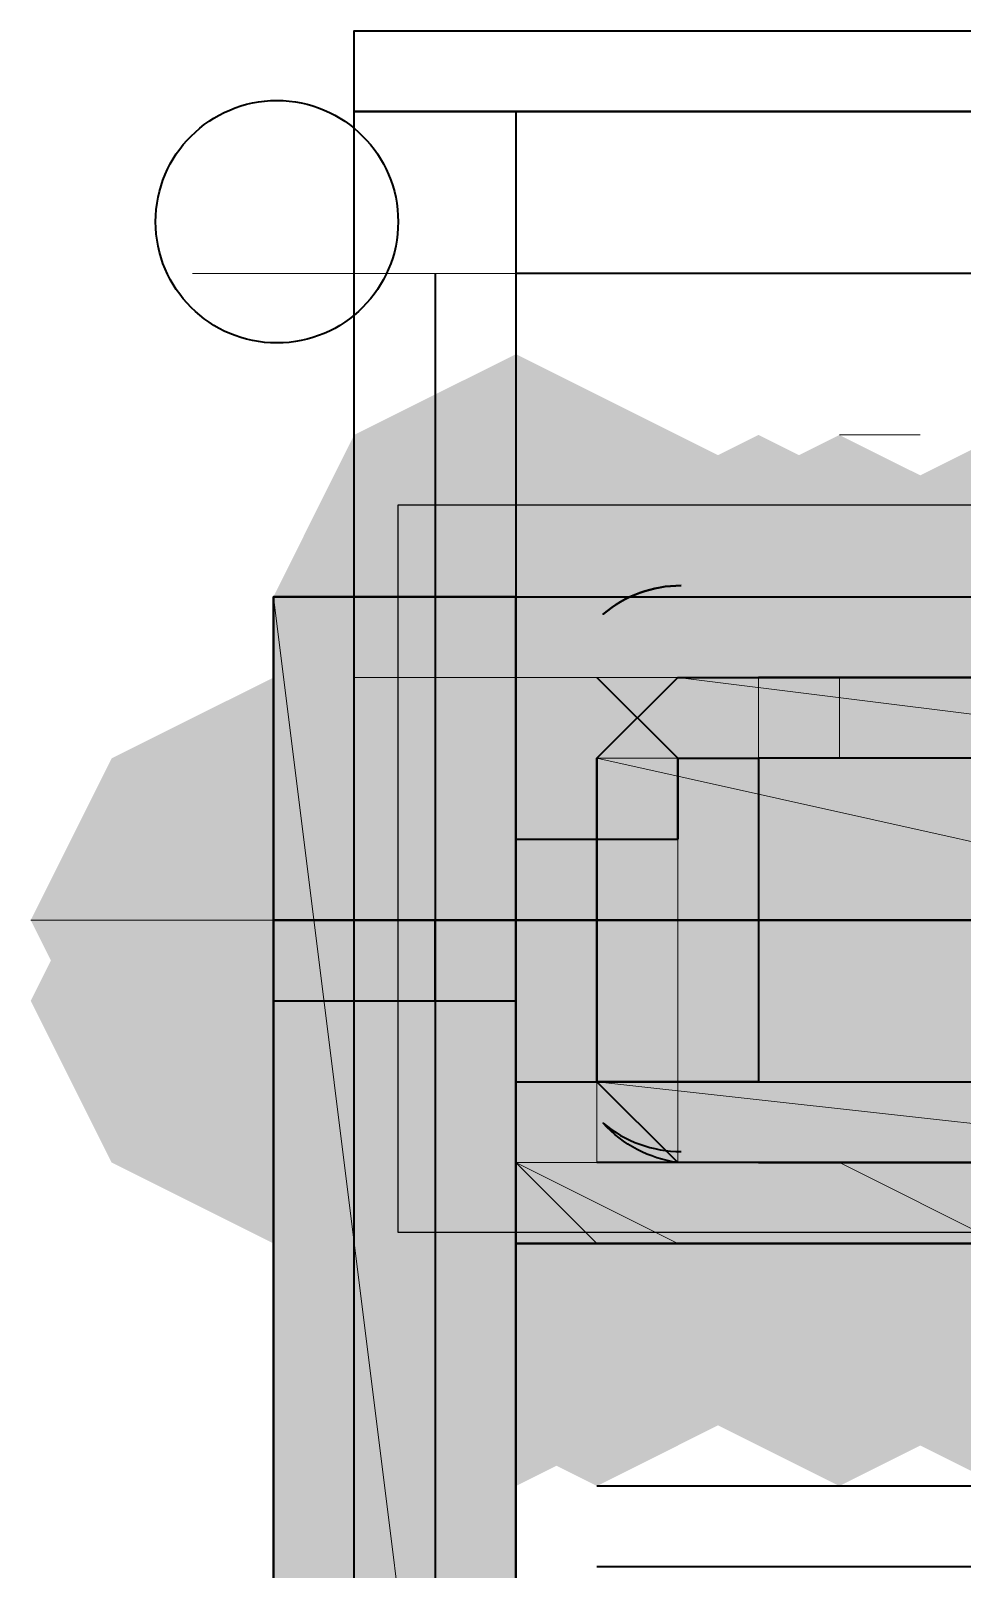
# Model space of a CAD drawing. Header units: millimetres. Extents: x 2315 to 4619, y 1334 to 1897.
# Drawn here: x 3938.337 to 3939.041, y 1516.896 to 1518.058 of the extents above; entities that cross this region are included whole.
import ezdxf

# ---------------------------------------------------------------- set-up
doc = ezdxf.new("R2010")
doc.units = ezdxf.units.MM
for name, color, linetype in [('PDF_3中心线层', 1, 'Continuous'), ('PDF_中心线层', 1, 'Continuous'), ('PDF_剖面线层', 4, 'Continuous'), ('PDF_粗实线层', 7, 'Continuous'), ('PDF_细实线层', 7, 'Continuous'), ('PDF_虚线层', 6, 'Continuous')]:
    doc.layers.add(name, color=color, linetype=linetype)
picture_1 = doc.add_image_def('image22.png', size_in_pixel=(6, 9))
picture_2 = doc.add_image_def('image23.png', size_in_pixel=(6, 7))

msp = doc.modelspace()

# ---------------------------------------------------------------- hatches: boundary and pattern name
at = {"layer": 'PDF_中心线层', "transparency": 33554559}
for points in [[(3938.8868, 1517.6303), (3938.8258, 1517.6303), (3938.8258, 1517.5692), (3938.8868, 1517.5082), (3938.9479, 1517.5692), (3938.9479, 1517.6303)], [(3938.8868, 1517.6303), (3938.8258, 1517.6303), (3938.8258, 1517.5692), (3938.8868, 1517.5082), (3938.9479, 1517.5692), (3938.9479, 1517.6303)], [(3938.7647, 1517.5692), (3938.7036, 1517.5692), (3938.7036, 1517.5082), (3938.7647, 1517.4471), (3938.8258, 1517.5082), (3938.8258, 1517.5692)], [(3938.8258, 1517.4471), (3938.7647, 1517.4471), (3938.7647, 1517.386), (3938.8258, 1517.3249), (3938.8868, 1517.386), (3938.8868, 1517.4471)], [(3939.0701, 1517.4471), (3939.009, 1517.4471), (3939.009, 1517.386), (3939.0701, 1517.3249), (3939.1312, 1517.386), (3939.1312, 1517.4471)], [(3938.7647, 1517.3249), (3938.7036, 1517.3249), (3938.7036, 1517.2638), (3938.7647, 1517.2028), (3938.8258, 1517.2638), (3938.8258, 1517.3249)], [(3938.8258, 1517.3249), (3938.7647, 1517.3249), (3938.7647, 1517.2638), (3938.8258, 1517.2028), (3938.8868, 1517.2638), (3938.8868, 1517.3249)], [(3938.8258, 1517.3249), (3938.7647, 1517.3249), (3938.7647, 1517.2638), (3938.8258, 1517.2028), (3938.8868, 1517.2638), (3938.8868, 1517.3249)], [(3938.9479, 1517.2638), (3938.8868, 1517.2638), (3938.8868, 1517.2028), (3938.9479, 1517.1417), (3939.009, 1517.2028), (3939.009, 1517.2638)], [(3938.9479, 1517.2638), (3938.8868, 1517.2638), (3938.8868, 1517.2028), (3938.9479, 1517.1417), (3939.009, 1517.2028), (3939.009, 1517.2638)], [(3939.0701, 1517.2638), (3939.009, 1517.2638), (3939.009, 1517.2028), (3939.0701, 1517.1417), (3939.1312, 1517.2028), (3939.1312, 1517.2638)], [(3939.0701, 1517.2638), (3939.009, 1517.2638), (3939.009, 1517.2028), (3939.0701, 1517.1417), (3939.1312, 1517.2028), (3939.1312, 1517.2638)], [(3938.9479, 1517.2028), (3938.8868, 1517.2028), (3938.8868, 1517.1417), (3938.9479, 1517.0806), (3939.009, 1517.1417), (3939.009, 1517.2028)], [(3939.0701, 1517.2028), (3939.009, 1517.2028), (3939.009, 1517.1417), (3939.0701, 1517.0806), (3939.1312, 1517.1417), (3939.1312, 1517.2028)]]:
    msp.add_hatch(color=256, dxfattribs=at).paths.add_polyline_path(points)
at = {"layer": 'PDF_剖面线层', "transparency": 33554559}
for points in [[(3938.7036, 1517.2638), (3938.6425, 1517.2638), (3938.6425, 1517.2028), (3938.7036, 1517.1417), (3938.7647, 1517.2028), (3938.7647, 1517.2638)], [(3938.7647, 1517.2638), (3938.7036, 1517.2638), (3938.7036, 1517.2028), (3938.7647, 1517.1417), (3938.8258, 1517.2028), (3938.8258, 1517.2638)], [(3938.7036, 1517.2028), (3938.6425, 1517.2028), (3938.6425, 1517.1417), (3938.7036, 1517.0806), (3938.7647, 1517.1417), (3938.7647, 1517.2028)], [(3938.7036, 1517.2028), (3938.6425, 1517.2028), (3938.6425, 1517.1417), (3938.7036, 1517.0806), (3938.7647, 1517.1417), (3938.7647, 1517.2028)], [(3938.7036, 1517.2028), (3938.6425, 1517.2028), (3938.6425, 1517.1417), (3938.7036, 1517.0806), (3938.7647, 1517.1417), (3938.7647, 1517.2028)], [(3938.7036, 1517.2028), (3938.6425, 1517.2028), (3938.6425, 1517.1417), (3938.7036, 1517.0806), (3938.7647, 1517.1417), (3938.7647, 1517.2028)], [(3938.7036, 1517.2028), (3938.6425, 1517.2028), (3938.6425, 1517.1417), (3938.7036, 1517.0806), (3938.7647, 1517.1417), (3938.7647, 1517.2028)], [(3938.7036, 1517.2028), (3938.6425, 1517.2028), (3938.6425, 1517.1417), (3938.7036, 1517.0806), (3938.7647, 1517.1417), (3938.7647, 1517.2028)], [(3938.7036, 1517.2028), (3938.6425, 1517.2028), (3938.6425, 1517.1417), (3938.7036, 1517.0806), (3938.7647, 1517.1417), (3938.7647, 1517.2028)], [(3938.7647, 1517.2028), (3938.7036, 1517.2028), (3938.7036, 1517.1417), (3938.7647, 1517.0806), (3938.8258, 1517.1417), (3938.8258, 1517.2028)], [(3938.7647, 1517.2028), (3938.7036, 1517.2028), (3938.7036, 1517.1417), (3938.7647, 1517.0806), (3938.8258, 1517.1417), (3938.8258, 1517.2028)], [(3938.8258, 1517.2028), (3938.7647, 1517.2028), (3938.7647, 1517.1417), (3938.8258, 1517.0806), (3938.8868, 1517.1417), (3938.8868, 1517.2028)], [(3938.8258, 1517.2028), (3938.7647, 1517.2028), (3938.7647, 1517.1417), (3938.8258, 1517.0806), (3938.8868, 1517.1417), (3938.8868, 1517.2028)], [(3938.8868, 1517.2028), (3938.8258, 1517.2028), (3938.8258, 1517.1417), (3938.8868, 1517.0806), (3938.9479, 1517.1417), (3938.9479, 1517.2028)], [(3938.8868, 1517.2028), (3938.8258, 1517.2028), (3938.8258, 1517.1417), (3938.8868, 1517.0806), (3938.9479, 1517.1417), (3938.9479, 1517.2028)], [(3938.8868, 1517.2028), (3938.8258, 1517.2028), (3938.8258, 1517.1417), (3938.8868, 1517.0806), (3938.9479, 1517.1417), (3938.9479, 1517.2028)], [(3938.9479, 1517.2028), (3938.8868, 1517.2028), (3938.8868, 1517.1417), (3938.9479, 1517.0806), (3939.009, 1517.1417), (3939.009, 1517.2028)], [(3938.9479, 1517.2028), (3938.8868, 1517.2028), (3938.8868, 1517.1417), (3938.9479, 1517.0806), (3939.009, 1517.1417), (3939.009, 1517.2028)], [(3938.9479, 1517.2028), (3938.8868, 1517.2028), (3938.8868, 1517.1417), (3938.9479, 1517.0806), (3939.009, 1517.1417), (3939.009, 1517.2028)], [(3938.9479, 1517.2028), (3938.8868, 1517.2028), (3938.8868, 1517.1417), (3938.9479, 1517.0806), (3939.009, 1517.1417), (3939.009, 1517.2028)], [(3939.009, 1517.2028), (3938.9479, 1517.2028), (3938.9479, 1517.1417), (3939.009, 1517.0806), (3939.0701, 1517.1417), (3939.0701, 1517.2028)], [(3939.009, 1517.2028), (3938.9479, 1517.2028), (3938.9479, 1517.1417), (3939.009, 1517.0806), (3939.0701, 1517.1417), (3939.0701, 1517.2028)], [(3939.0701, 1517.2028), (3939.009, 1517.2028), (3939.009, 1517.1417), (3939.0701, 1517.0806), (3939.1312, 1517.1417), (3939.1312, 1517.2028)], [(3939.0701, 1517.2028), (3939.009, 1517.2028), (3939.009, 1517.1417), (3939.0701, 1517.0806), (3939.1312, 1517.1417), (3939.1312, 1517.2028)], [(3939.0701, 1517.2028), (3939.009, 1517.2028), (3939.009, 1517.1417), (3939.0701, 1517.0806), (3939.1312, 1517.1417), (3939.1312, 1517.2028)]]:
    msp.add_hatch(color=256, dxfattribs=at).paths.add_polyline_path(points)
at = {"layer": 'PDF_粗实线层', "transparency": 33554559}
for points in [[(3938.7036, 1517.8136), (3938.5814, 1517.7525), (3938.5204, 1517.6303), (3938.5814, 1517.5082), (3938.7036, 1517.4471), (3938.8258, 1517.5082), (3938.8868, 1517.6303), (3938.8258, 1517.7525)], [(3938.7036, 1517.7525), (3938.5814, 1517.6914), (3938.5204, 1517.5692), (3938.5814, 1517.4471), (3938.7036, 1517.386), (3938.8258, 1517.4471), (3938.8868, 1517.5692), (3938.8258, 1517.6914)], [(3938.7036, 1517.7525), (3938.5814, 1517.6914), (3938.5204, 1517.5692), (3938.5814, 1517.4471), (3938.7036, 1517.386), (3938.8258, 1517.4471), (3938.8868, 1517.5692), (3938.8258, 1517.6914)], [(3938.7036, 1517.7525), (3938.5814, 1517.6914), (3938.5204, 1517.5692), (3938.5814, 1517.4471), (3938.7036, 1517.386), (3938.8258, 1517.4471), (3938.8868, 1517.5692), (3938.8258, 1517.6914)], [(3938.7036, 1517.7525), (3938.5814, 1517.6914), (3938.5204, 1517.5692), (3938.5814, 1517.4471), (3938.7036, 1517.386), (3938.8258, 1517.4471), (3938.8868, 1517.5692), (3938.8258, 1517.6914)], [(3938.8258, 1517.7525), (3938.7036, 1517.6914), (3938.6425, 1517.5692), (3938.7036, 1517.4471), (3938.8258, 1517.386), (3938.9479, 1517.4471), (3939.009, 1517.5692), (3938.9479, 1517.6914)], [(3938.8258, 1517.7525), (3938.7036, 1517.6914), (3938.6425, 1517.5692), (3938.7036, 1517.4471), (3938.8258, 1517.386), (3938.9479, 1517.4471), (3939.009, 1517.5692), (3938.9479, 1517.6914)], [(3938.8868, 1517.7525), (3938.7647, 1517.6914), (3938.7036, 1517.5692), (3938.7647, 1517.4471), (3938.8868, 1517.386), (3939.009, 1517.4471), (3939.0701, 1517.5692), (3939.009, 1517.6914)], [(3938.8868, 1517.7525), (3938.7647, 1517.6914), (3938.7036, 1517.5692), (3938.7647, 1517.4471), (3938.8868, 1517.386), (3939.009, 1517.4471), (3939.0701, 1517.5692), (3939.009, 1517.6914)], [(3938.8868, 1517.7525), (3938.7647, 1517.6914), (3938.7036, 1517.5692), (3938.7647, 1517.4471), (3938.8868, 1517.386), (3939.009, 1517.4471), (3939.0701, 1517.5692), (3939.009, 1517.6914)], [(3938.8868, 1517.7525), (3938.7647, 1517.6914), (3938.7036, 1517.5692), (3938.7647, 1517.4471), (3938.8868, 1517.386), (3939.009, 1517.4471), (3939.0701, 1517.5692), (3939.009, 1517.6914)], [(3938.9479, 1517.7525), (3938.8258, 1517.6914), (3938.7647, 1517.5692), (3938.8258, 1517.4471), (3938.9479, 1517.386), (3939.0701, 1517.4471), (3939.1312, 1517.5692), (3939.0701, 1517.6914)], [(3938.9479, 1517.7525), (3938.8258, 1517.6914), (3938.7647, 1517.5692), (3938.8258, 1517.4471), (3938.9479, 1517.386), (3939.0701, 1517.4471), (3939.1312, 1517.5692), (3939.0701, 1517.6914)], [(3939.0701, 1517.7525), (3938.9479, 1517.6914), (3938.8868, 1517.5692), (3938.9479, 1517.4471), (3939.0701, 1517.386), (3939.1922, 1517.4471), (3939.2533, 1517.5692), (3939.1922, 1517.6914)], [(3939.0701, 1517.7525), (3938.9479, 1517.6914), (3938.8868, 1517.5692), (3938.9479, 1517.4471), (3939.0701, 1517.386), (3939.1922, 1517.4471), (3939.2533, 1517.5692), (3939.1922, 1517.6914)], [(3939.0701, 1517.7525), (3938.9479, 1517.6914), (3938.8868, 1517.5692), (3938.9479, 1517.4471), (3939.0701, 1517.386), (3939.1922, 1517.4471), (3939.2533, 1517.5692), (3939.1922, 1517.6914)], [(3939.1312, 1517.7525), (3939.009, 1517.6914), (3938.9479, 1517.5692), (3939.009, 1517.4471), (3939.1312, 1517.386), (3939.2533, 1517.4471), (3939.3144, 1517.5692), (3939.2533, 1517.6914)], [(3939.1922, 1517.7525), (3939.0701, 1517.6914), (3939.009, 1517.5692), (3939.0701, 1517.4471), (3939.1922, 1517.386), (3939.3144, 1517.4471), (3939.3755, 1517.5692), (3939.3144, 1517.6914)], [(3939.1922, 1517.7525), (3939.0701, 1517.6914), (3939.009, 1517.5692), (3939.0701, 1517.4471), (3939.1922, 1517.386), (3939.3144, 1517.4471), (3939.3755, 1517.5692), (3939.3144, 1517.6914)], [(3939.1922, 1517.7525), (3939.0701, 1517.6914), (3939.009, 1517.5692), (3939.0701, 1517.4471), (3939.1922, 1517.386), (3939.3144, 1517.4471), (3939.3755, 1517.5692), (3939.3144, 1517.6914)], [(3938.7647, 1517.6914), (3938.6425, 1517.6303), (3938.5814, 1517.5082), (3938.6425, 1517.386), (3938.7647, 1517.3249), (3938.8868, 1517.386), (3938.9479, 1517.5082), (3938.8868, 1517.6303)], [(3938.7647, 1517.6914), (3938.6425, 1517.6303), (3938.5814, 1517.5082), (3938.6425, 1517.386), (3938.7647, 1517.3249), (3938.8868, 1517.386), (3938.9479, 1517.5082), (3938.8868, 1517.6303)], [(3938.7647, 1517.6914), (3938.6425, 1517.6303), (3938.5814, 1517.5082), (3938.6425, 1517.386), (3938.7647, 1517.3249), (3938.8868, 1517.386), (3938.9479, 1517.5082), (3938.8868, 1517.6303)], [(3938.7647, 1517.6914), (3938.6425, 1517.6303), (3938.5814, 1517.5082), (3938.6425, 1517.386), (3938.7647, 1517.3249), (3938.8868, 1517.386), (3938.9479, 1517.5082), (3938.8868, 1517.6303)], [(3938.7647, 1517.6914), (3938.6425, 1517.6303), (3938.5814, 1517.5082), (3938.6425, 1517.386), (3938.7647, 1517.3249), (3938.8868, 1517.386), (3938.9479, 1517.5082), (3938.8868, 1517.6303)], [(3938.7647, 1517.6914), (3938.6425, 1517.6303), (3938.5814, 1517.5082), (3938.6425, 1517.386), (3938.7647, 1517.3249), (3938.8868, 1517.386), (3938.9479, 1517.5082), (3938.8868, 1517.6303)], [(3938.7647, 1517.6914), (3938.6425, 1517.6303), (3938.5814, 1517.5082), (3938.6425, 1517.386), (3938.7647, 1517.3249), (3938.8868, 1517.386), (3938.9479, 1517.5082), (3938.8868, 1517.6303)], [(3938.7647, 1517.6914), (3938.6425, 1517.6303), (3938.5814, 1517.5082), (3938.6425, 1517.386), (3938.7647, 1517.3249), (3938.8868, 1517.386), (3938.9479, 1517.5082), (3938.8868, 1517.6303)], [(3938.7647, 1517.6914), (3938.6425, 1517.6303), (3938.5814, 1517.5082), (3938.6425, 1517.386), (3938.7647, 1517.3249), (3938.8868, 1517.386), (3938.9479, 1517.5082), (3938.8868, 1517.6303)], [(3938.8258, 1517.6914), (3938.7036, 1517.6303), (3938.6425, 1517.5082), (3938.7036, 1517.386), (3938.8258, 1517.3249), (3938.9479, 1517.386), (3939.009, 1517.5082), (3938.9479, 1517.6303)], [(3938.8258, 1517.6914), (3938.7036, 1517.6303), (3938.6425, 1517.5082), (3938.7036, 1517.386), (3938.8258, 1517.3249), (3938.9479, 1517.386), (3939.009, 1517.5082), (3938.9479, 1517.6303)], [(3938.8258, 1517.6914), (3938.7036, 1517.6303), (3938.6425, 1517.5082), (3938.7036, 1517.386), (3938.8258, 1517.3249), (3938.9479, 1517.386), (3939.009, 1517.5082), (3938.9479, 1517.6303)], [(3938.7036, 1517.6303), (3938.5814, 1517.5692), (3938.5204, 1517.4471), (3938.5814, 1517.3249), (3938.7036, 1517.2638), (3938.8258, 1517.3249), (3938.8868, 1517.4471), (3938.8258, 1517.5692)], [(3938.7647, 1517.6303), (3938.6425, 1517.5692), (3938.5814, 1517.4471), (3938.6425, 1517.3249), (3938.7647, 1517.2638), (3938.8868, 1517.3249), (3938.9479, 1517.4471), (3938.8868, 1517.5692)], [(3938.7647, 1517.6303), (3938.6425, 1517.5692), (3938.5814, 1517.4471), (3938.6425, 1517.3249), (3938.7647, 1517.2638), (3938.8868, 1517.3249), (3938.9479, 1517.4471), (3938.8868, 1517.5692)], [(3938.7647, 1517.6303), (3938.6425, 1517.5692), (3938.5814, 1517.4471), (3938.6425, 1517.3249), (3938.7647, 1517.2638), (3938.8868, 1517.3249), (3938.9479, 1517.4471), (3938.8868, 1517.5692)], [(3938.7647, 1517.6303), (3938.6425, 1517.5692), (3938.5814, 1517.4471), (3938.6425, 1517.3249), (3938.7647, 1517.2638), (3938.8868, 1517.3249), (3938.9479, 1517.4471), (3938.8868, 1517.5692)], [(3938.7647, 1517.6303), (3938.6425, 1517.5692), (3938.5814, 1517.4471), (3938.6425, 1517.3249), (3938.7647, 1517.2638), (3938.8868, 1517.3249), (3938.9479, 1517.4471), (3938.8868, 1517.5692)], [(3938.7647, 1517.6303), (3938.6425, 1517.5692), (3938.5814, 1517.4471), (3938.6425, 1517.3249), (3938.7647, 1517.2638), (3938.8868, 1517.3249), (3938.9479, 1517.4471), (3938.8868, 1517.5692)], [(3938.8258, 1517.6303), (3938.7036, 1517.5692), (3938.6425, 1517.4471), (3938.7036, 1517.3249), (3938.8258, 1517.2638), (3938.9479, 1517.3249), (3939.009, 1517.4471), (3938.9479, 1517.5692)], [(3938.8258, 1517.6303), (3938.7036, 1517.5692), (3938.6425, 1517.4471), (3938.7036, 1517.3249), (3938.8258, 1517.2638), (3938.9479, 1517.3249), (3939.009, 1517.4471), (3938.9479, 1517.5692)], [(3938.5204, 1517.5692), (3938.3982, 1517.5082), (3938.3371, 1517.386), (3938.3982, 1517.2638), (3938.5204, 1517.2028), (3938.6425, 1517.2638), (3938.7036, 1517.386), (3938.6425, 1517.5082)], [(3938.5204, 1517.5692), (3938.3982, 1517.5082), (3938.3371, 1517.386), (3938.3982, 1517.2638), (3938.5204, 1517.2028), (3938.6425, 1517.2638), (3938.7036, 1517.386), (3938.6425, 1517.5082)], [(3938.6425, 1517.5692), (3938.5204, 1517.5082), (3938.4593, 1517.386), (3938.5204, 1517.2638), (3938.6425, 1517.2028), (3938.7647, 1517.2638), (3938.8258, 1517.386), (3938.7647, 1517.5082)], [(3938.6425, 1517.5692), (3938.5204, 1517.5082), (3938.4593, 1517.386), (3938.5204, 1517.2638), (3938.6425, 1517.2028), (3938.7647, 1517.2638), (3938.8258, 1517.386), (3938.7647, 1517.5082)], [(3938.8258, 1517.5692), (3938.7036, 1517.5082), (3938.6425, 1517.386), (3938.7036, 1517.2638), (3938.8258, 1517.2028), (3938.9479, 1517.2638), (3939.009, 1517.386), (3938.9479, 1517.5082)], [(3938.8258, 1517.5692), (3938.7036, 1517.5082), (3938.6425, 1517.386), (3938.7036, 1517.2638), (3938.8258, 1517.2028), (3938.9479, 1517.2638), (3939.009, 1517.386), (3938.9479, 1517.5082)], [(3939.0701, 1517.5692), (3938.9479, 1517.5082), (3938.8868, 1517.386), (3938.9479, 1517.2638), (3939.0701, 1517.2028), (3939.1922, 1517.2638), (3939.2533, 1517.386), (3939.1922, 1517.5082)], [(3939.0701, 1517.5692), (3938.9479, 1517.5082), (3938.8868, 1517.386), (3938.9479, 1517.2638), (3939.0701, 1517.2028), (3939.1922, 1517.2638), (3939.2533, 1517.386), (3939.1922, 1517.5082)], [(3938.5204, 1517.5082), (3938.3982, 1517.4471), (3938.3371, 1517.3249), (3938.3982, 1517.2028), (3938.5204, 1517.1417), (3938.6425, 1517.2028), (3938.7036, 1517.3249), (3938.6425, 1517.4471)], [(3938.6425, 1517.5082), (3938.5204, 1517.4471), (3938.4593, 1517.3249), (3938.5204, 1517.2028), (3938.6425, 1517.1417), (3938.7647, 1517.2028), (3938.8258, 1517.3249), (3938.7647, 1517.4471)], [(3938.7036, 1517.5082), (3938.5814, 1517.4471), (3938.5204, 1517.3249), (3938.5814, 1517.2028), (3938.7036, 1517.1417), (3938.8258, 1517.2028), (3938.8868, 1517.3249), (3938.8258, 1517.4471)], [(3938.7647, 1517.4471), (3938.6425, 1517.386), (3938.5814, 1517.2638), (3938.6425, 1517.1417), (3938.7647, 1517.0806), (3938.8868, 1517.1417), (3938.9479, 1517.2638), (3938.8868, 1517.386)], [(3938.7647, 1517.4471), (3938.6425, 1517.386), (3938.5814, 1517.2638), (3938.6425, 1517.1417), (3938.7647, 1517.0806), (3938.8868, 1517.1417), (3938.9479, 1517.2638), (3938.8868, 1517.386)], [(3938.7647, 1517.4471), (3938.6425, 1517.386), (3938.5814, 1517.2638), (3938.6425, 1517.1417), (3938.7647, 1517.0806), (3938.8868, 1517.1417), (3938.9479, 1517.2638), (3938.8868, 1517.386)], [(3938.7647, 1517.4471), (3938.6425, 1517.386), (3938.5814, 1517.2638), (3938.6425, 1517.1417), (3938.7647, 1517.0806), (3938.8868, 1517.1417), (3938.9479, 1517.2638), (3938.8868, 1517.386)], [(3938.7647, 1517.4471), (3938.6425, 1517.386), (3938.5814, 1517.2638), (3938.6425, 1517.1417), (3938.7647, 1517.0806), (3938.8868, 1517.1417), (3938.9479, 1517.2638), (3938.8868, 1517.386)], [(3938.7647, 1517.4471), (3938.6425, 1517.386), (3938.5814, 1517.2638), (3938.6425, 1517.1417), (3938.7647, 1517.0806), (3938.8868, 1517.1417), (3938.9479, 1517.2638), (3938.8868, 1517.386)], [(3938.7647, 1517.4471), (3938.6425, 1517.386), (3938.5814, 1517.2638), (3938.6425, 1517.1417), (3938.7647, 1517.0806), (3938.8868, 1517.1417), (3938.9479, 1517.2638), (3938.8868, 1517.386)], [(3938.7647, 1517.4471), (3938.6425, 1517.386), (3938.5814, 1517.2638), (3938.6425, 1517.1417), (3938.7647, 1517.0806), (3938.8868, 1517.1417), (3938.9479, 1517.2638), (3938.8868, 1517.386)], [(3938.7647, 1517.4471), (3938.6425, 1517.386), (3938.5814, 1517.2638), (3938.6425, 1517.1417), (3938.7647, 1517.0806), (3938.8868, 1517.1417), (3938.9479, 1517.2638), (3938.8868, 1517.386)], [(3938.7647, 1517.4471), (3938.6425, 1517.386), (3938.5814, 1517.2638), (3938.6425, 1517.1417), (3938.7647, 1517.0806), (3938.8868, 1517.1417), (3938.9479, 1517.2638), (3938.8868, 1517.386)], [(3938.7647, 1517.4471), (3938.6425, 1517.386), (3938.5814, 1517.2638), (3938.6425, 1517.1417), (3938.7647, 1517.0806), (3938.8868, 1517.1417), (3938.9479, 1517.2638), (3938.8868, 1517.386)], [(3938.7647, 1517.4471), (3938.6425, 1517.386), (3938.5814, 1517.2638), (3938.6425, 1517.1417), (3938.7647, 1517.0806), (3938.8868, 1517.1417), (3938.9479, 1517.2638), (3938.8868, 1517.386)], [(3938.7647, 1517.4471), (3938.6425, 1517.386), (3938.5814, 1517.2638), (3938.6425, 1517.1417), (3938.7647, 1517.0806), (3938.8868, 1517.1417), (3938.9479, 1517.2638), (3938.8868, 1517.386)], [(3938.7647, 1517.4471), (3938.6425, 1517.386), (3938.5814, 1517.2638), (3938.6425, 1517.1417), (3938.7647, 1517.0806), (3938.8868, 1517.1417), (3938.9479, 1517.2638), (3938.8868, 1517.386)], [(3938.7647, 1517.4471), (3938.6425, 1517.386), (3938.5814, 1517.2638), (3938.6425, 1517.1417), (3938.7647, 1517.0806), (3938.8868, 1517.1417), (3938.9479, 1517.2638), (3938.8868, 1517.386)], [(3938.7647, 1517.4471), (3938.6425, 1517.386), (3938.5814, 1517.2638), (3938.6425, 1517.1417), (3938.7647, 1517.0806), (3938.8868, 1517.1417), (3938.9479, 1517.2638), (3938.8868, 1517.386)], [(3938.7647, 1517.4471), (3938.6425, 1517.386), (3938.5814, 1517.2638), (3938.6425, 1517.1417), (3938.7647, 1517.0806), (3938.8868, 1517.1417), (3938.9479, 1517.2638), (3938.8868, 1517.386)], [(3938.7647, 1517.4471), (3938.6425, 1517.386), (3938.5814, 1517.2638), (3938.6425, 1517.1417), (3938.7647, 1517.0806), (3938.8868, 1517.1417), (3938.9479, 1517.2638), (3938.8868, 1517.386)], [(3938.7647, 1517.4471), (3938.6425, 1517.386), (3938.5814, 1517.2638), (3938.6425, 1517.1417), (3938.7647, 1517.0806), (3938.8868, 1517.1417), (3938.9479, 1517.2638), (3938.8868, 1517.386)], [(3938.8258, 1517.4471), (3938.7036, 1517.386), (3938.6425, 1517.2638), (3938.7036, 1517.1417), (3938.8258, 1517.0806), (3938.9479, 1517.1417), (3939.009, 1517.2638), (3938.9479, 1517.386)], [(3938.8258, 1517.4471), (3938.7036, 1517.386), (3938.6425, 1517.2638), (3938.7036, 1517.1417), (3938.8258, 1517.0806), (3938.9479, 1517.1417), (3939.009, 1517.2638), (3938.9479, 1517.386)], [(3938.8258, 1517.4471), (3938.7036, 1517.386), (3938.6425, 1517.2638), (3938.7036, 1517.1417), (3938.8258, 1517.0806), (3938.9479, 1517.1417), (3939.009, 1517.2638), (3938.9479, 1517.386)], [(3938.8258, 1517.4471), (3938.7036, 1517.386), (3938.6425, 1517.2638), (3938.7036, 1517.1417), (3938.8258, 1517.0806), (3938.9479, 1517.1417), (3939.009, 1517.2638), (3938.9479, 1517.386)], [(3938.8258, 1517.4471), (3938.7036, 1517.386), (3938.6425, 1517.2638), (3938.7036, 1517.1417), (3938.8258, 1517.0806), (3938.9479, 1517.1417), (3939.009, 1517.2638), (3938.9479, 1517.386)], [(3938.8258, 1517.4471), (3938.7036, 1517.386), (3938.6425, 1517.2638), (3938.7036, 1517.1417), (3938.8258, 1517.0806), (3938.9479, 1517.1417), (3939.009, 1517.2638), (3938.9479, 1517.386)], [(3938.8258, 1517.4471), (3938.7036, 1517.386), (3938.6425, 1517.2638), (3938.7036, 1517.1417), (3938.8258, 1517.0806), (3938.9479, 1517.1417), (3939.009, 1517.2638), (3938.9479, 1517.386)], [(3938.7036, 1517.386), (3938.5814, 1517.3249), (3938.5204, 1517.2028), (3938.5814, 1517.0806), (3938.7036, 1517.0195), (3938.8258, 1517.0806), (3938.8868, 1517.2028), (3938.8258, 1517.3249)], [(3938.7647, 1517.386), (3938.6425, 1517.3249), (3938.5814, 1517.2028), (3938.6425, 1517.0806), (3938.7647, 1517.0195), (3938.8868, 1517.0806), (3938.9479, 1517.2028), (3938.8868, 1517.3249)], [(3938.9479, 1517.386), (3938.8258, 1517.3249), (3938.7647, 1517.2028), (3938.8258, 1517.0806), (3938.9479, 1517.0195), (3939.0701, 1517.0806), (3939.1312, 1517.2028), (3939.0701, 1517.3249)], [(3938.9479, 1517.386), (3938.8258, 1517.3249), (3938.7647, 1517.2028), (3938.8258, 1517.0806), (3938.9479, 1517.0195), (3939.0701, 1517.0806), (3939.1312, 1517.2028), (3939.0701, 1517.3249)], [(3939.0701, 1517.386), (3938.9479, 1517.3249), (3938.8868, 1517.2028), (3938.9479, 1517.0806), (3939.0701, 1517.0195), (3939.1922, 1517.0806), (3939.2533, 1517.2028), (3939.1922, 1517.3249)], [(3939.0701, 1517.386), (3938.9479, 1517.3249), (3938.8868, 1517.2028), (3938.9479, 1517.0806), (3939.0701, 1517.0195), (3939.1922, 1517.0806), (3939.2533, 1517.2028), (3939.1922, 1517.3249)], [(3939.1922, 1517.386), (3939.0701, 1517.3249), (3939.009, 1517.2028), (3939.0701, 1517.0806), (3939.1922, 1517.0195), (3939.3144, 1517.0806), (3939.3755, 1517.2028), (3939.3144, 1517.3249)], [(3939.1922, 1517.386), (3939.0701, 1517.3249), (3939.009, 1517.2028), (3939.0701, 1517.0806), (3939.1922, 1517.0195), (3939.3144, 1517.0806), (3939.3755, 1517.2028), (3939.3144, 1517.3249)], [(3938.7036, 1517.3249), (3938.5814, 1517.2638), (3938.5204, 1517.1417), (3938.5814, 1517.0195), (3938.7036, 1516.9584), (3938.8258, 1517.0195), (3938.8868, 1517.1417), (3938.8258, 1517.2638)], [(3938.7036, 1517.3249), (3938.5814, 1517.2638), (3938.5204, 1517.1417), (3938.5814, 1517.0195), (3938.7036, 1516.9584), (3938.8258, 1517.0195), (3938.8868, 1517.1417), (3938.8258, 1517.2638)], [(3938.7036, 1517.3249), (3938.5814, 1517.2638), (3938.5204, 1517.1417), (3938.5814, 1517.0195), (3938.7036, 1516.9584), (3938.8258, 1517.0195), (3938.8868, 1517.1417), (3938.8258, 1517.2638)], [(3938.7036, 1517.3249), (3938.5814, 1517.2638), (3938.5204, 1517.1417), (3938.5814, 1517.0195), (3938.7036, 1516.9584), (3938.8258, 1517.0195), (3938.8868, 1517.1417), (3938.8258, 1517.2638)], [(3938.7036, 1517.3249), (3938.5814, 1517.2638), (3938.5204, 1517.1417), (3938.5814, 1517.0195), (3938.7036, 1516.9584), (3938.8258, 1517.0195), (3938.8868, 1517.1417), (3938.8258, 1517.2638)], [(3938.7647, 1517.3249), (3938.6425, 1517.2638), (3938.5814, 1517.1417), (3938.6425, 1517.0195), (3938.7647, 1516.9584), (3938.8868, 1517.0195), (3938.9479, 1517.1417), (3938.8868, 1517.2638)], [(3938.9479, 1517.3249), (3938.8258, 1517.2638), (3938.7647, 1517.1417), (3938.8258, 1517.0195), (3938.9479, 1516.9584), (3939.0701, 1517.0195), (3939.1312, 1517.1417), (3939.0701, 1517.2638)], [(3938.9479, 1517.3249), (3938.8258, 1517.2638), (3938.7647, 1517.1417), (3938.8258, 1517.0195), (3938.9479, 1516.9584), (3939.0701, 1517.0195), (3939.1312, 1517.1417), (3939.0701, 1517.2638)], [(3939.0701, 1517.3249), (3938.9479, 1517.2638), (3938.8868, 1517.1417), (3938.9479, 1517.0195), (3939.0701, 1516.9584), (3939.1922, 1517.0195), (3939.2533, 1517.1417), (3939.1922, 1517.2638)], [(3939.0701, 1517.3249), (3938.9479, 1517.2638), (3938.8868, 1517.1417), (3938.9479, 1517.0195), (3939.0701, 1516.9584), (3939.1922, 1517.0195), (3939.2533, 1517.1417), (3939.1922, 1517.2638)], [(3939.1922, 1517.3249), (3939.0701, 1517.2638), (3939.009, 1517.1417), (3939.0701, 1517.0195), (3939.1922, 1516.9584), (3939.3144, 1517.0195), (3939.3755, 1517.1417), (3939.3144, 1517.2638)]]:
    msp.add_hatch(color=256, dxfattribs=at).paths.add_polyline_path(points)
at = {"layer": 'PDF_粗实线层', "true_color": 0xffffff, "transparency": 33554559}
for points in [[(3938.7036, 1516.1644), (3938.7036, 1517.6303), (3938.5204, 1517.6303), (3938.5204, 1516.1644)], [(3938.7647, 1517.2638), (3939.3144, 1517.2638), (3939.3144, 1517.5082), (3938.7647, 1517.5082)]]:
    msp.add_hatch(color=7, dxfattribs=at).paths.add_polyline_path(points)
at = {"layer": 'PDF_细实线层', "transparency": 33554559}
for points in [[(3938.8258, 1517.5692), (3938.7647, 1517.5692), (3938.7647, 1517.5082), (3938.8258, 1517.4471), (3938.8868, 1517.5082), (3938.8868, 1517.5692)], [(3938.8258, 1517.4471), (3938.7647, 1517.4471), (3938.7647, 1517.386), (3938.8258, 1517.3249), (3938.8868, 1517.386), (3938.8868, 1517.4471)], [(3939.0701, 1517.4471), (3939.009, 1517.4471), (3939.009, 1517.386), (3939.0701, 1517.3249), (3939.1312, 1517.386), (3939.1312, 1517.4471)], [(3938.8258, 1517.3249), (3938.7647, 1517.3249), (3938.7647, 1517.2638), (3938.8258, 1517.2028), (3938.8868, 1517.2638), (3938.8868, 1517.3249)], [(3938.7036, 1517.2638), (3938.6425, 1517.2638), (3938.6425, 1517.2028), (3938.7036, 1517.1417), (3938.7647, 1517.2028), (3938.7647, 1517.2638)], [(3938.9479, 1517.2028), (3938.8868, 1517.2028), (3938.8868, 1517.1417), (3938.9479, 1517.0806), (3939.009, 1517.1417), (3939.009, 1517.2028)], [(3938.9479, 1517.2028), (3938.8868, 1517.2028), (3938.8868, 1517.1417), (3938.9479, 1517.0806), (3939.009, 1517.1417), (3939.009, 1517.2028)], [(3939.0701, 1517.2028), (3939.009, 1517.2028), (3939.009, 1517.1417), (3939.0701, 1517.0806), (3939.1312, 1517.1417), (3939.1312, 1517.2028)], [(3939.0701, 1517.2028), (3939.009, 1517.2028), (3939.009, 1517.1417), (3939.0701, 1517.0806), (3939.1312, 1517.1417), (3939.1312, 1517.2028)]]:
    msp.add_hatch(color=256, dxfattribs=at).paths.add_polyline_path(points)
at = {"layer": 'PDF_虚线层', "transparency": 33554559}
msp.add_hatch(color=256, dxfattribs=at).paths.add_polyline_path([(3938.7647, 1517.3249), (3938.7036, 1517.3249), (3938.7036, 1517.2638), (3938.7647, 1517.2028), (3938.8258, 1517.2638), (3938.8258, 1517.3249)])
msp.add_hatch(color=256, dxfattribs=at).paths.add_polyline_path([(3938.7647, 1517.3249), (3938.7036, 1517.3249), (3938.7036, 1517.2638), (3938.7647, 1517.2028), (3938.8258, 1517.2638), (3938.8258, 1517.3249)])
msp.add_hatch(color=256, dxfattribs=at).paths.add_polyline_path([(3938.7647, 1517.3249), (3938.7036, 1517.3249), (3938.7036, 1517.2638), (3938.7647, 1517.2028), (3938.8258, 1517.2638), (3938.8258, 1517.3249)])
msp.add_hatch(color=256, dxfattribs=at).paths.add_polyline_path([(3938.7647, 1517.3249), (3938.7036, 1517.3249), (3938.7036, 1517.2638), (3938.7647, 1517.2028), (3938.8258, 1517.2638), (3938.8258, 1517.3249)])

# ---------------------------------------------------------------- linework, layer by layer
at = {"layer": 'PDF_3中心线层', "lineweight": 18}
msp.add_lwpolyline([(3938.3371, 1517.386), (3943.1014, 1517.386)], dxfattribs=at)
at = {"layer": 'PDF_中心线层', "lineweight": 18}
for points in [[(3938.5814, 1517.7525), (3938.5814, 1517.9968)], [(3938.4593, 1517.8746), (3938.7036, 1517.8746)], [(3938.7036, 1517.5692), (3938.7647, 1517.5692), (3938.7036, 1517.5692), (3938.7036, 1517.6303)], [(3938.5814, 1517.5692), (3939.6198, 1517.5692)], [(3938.8258, 1517.5692), (3939.3144, 1517.5692), (3939.1922, 1517.5692), (3938.9479, 1517.5692)], [(3939.0701, 1517.5082), (3939.0701, 1517.5692), (3939.009, 1517.5692), (3939.0701, 1517.5692), (3939.0701, 1517.5082), (3939.0701, 1517.2028), (3939.009, 1517.2028), (3939.0701, 1517.2028), (3939.0701, 1517.5692)], [(3939.3755, 1517.386), (3938.7036, 1517.386)], [(3939.3144, 1517.386), (3938.7647, 1517.386), (3938.8258, 1517.386), (3938.8258, 1517.3249)], [(3939.0701, 1517.386), (3939.009, 1517.386)], [(3938.7036, 1517.1417), (3938.7647, 1517.1417), (3938.7036, 1517.1417), (3938.7036, 1517.2028)], [(3939.3144, 1517.2028), (3938.8258, 1517.2028)], [(3939.2533, 1517.2028), (3939.1922, 1517.2028), (3938.9479, 1517.2028), (3938.8868, 1517.2028), (3938.9479, 1517.2028)]]:
    msp.add_lwpolyline(points, dxfattribs=at)
for points in [[(3938.7036, 1517.5692), (3938.7036, 1517.1417), (3939.2533, 1517.1417), (3939.2533, 1517.5692)], [(3938.8868, 1517.5692), (3938.9479, 1517.5692), (3938.9479, 1517.5082), (3938.9479, 1517.5692), (3938.8868, 1517.5692), (3938.8868, 1517.5082)], [(3938.7647, 1517.5082), (3938.8258, 1517.5082), (3938.8258, 1517.4471), (3938.8258, 1517.5082)], [(3938.7647, 1517.2638), (3938.8258, 1517.2638)]]:
    msp.add_lwpolyline(points, close=True, dxfattribs=at)
at = {"layer": 'PDF_剖面线层', "lineweight": 18}
for points in [[(3938.7647, 1517.1417), (3938.7036, 1517.2028), (3938.8258, 1517.1417), (3938.8868, 1517.1417), (3938.8258, 1517.1417), (3938.8868, 1517.1417), (3938.9479, 1517.1417), (3938.8868, 1517.1417), (3938.9479, 1517.1417), (3939.009, 1517.1417), (3938.9479, 1517.1417), (3939.009, 1517.1417)], [(3938.7036, 1517.1417), (3938.7036, 1517.2028)], [(3938.7647, 1517.1417), (3938.8258, 1517.1417), (3938.7647, 1517.1417)]]:
    msp.add_lwpolyline(points, dxfattribs=at)
for points in [[(3938.7036, 1517.1417), (3938.7647, 1517.1417), (3938.7036, 1517.1417), (3938.7036, 1517.2028)], [(3939.009, 1517.1417), (3939.0701, 1517.1417), (3939.009, 1517.1417), (3939.0701, 1517.1417)]]:
    msp.add_lwpolyline(points, close=True, dxfattribs=at)
at = {"layer": 'PDF_粗实线层', "lineweight": 35}
for points in [[(3940.1085, 1515.9201), (3938.5814, 1515.9201), (3938.5814, 1518.0579), (3940.1085, 1518.0579)], [(3939.4977, 1517.8746), (3938.7036, 1517.8746), (3938.7036, 1517.2638), (3939.4977, 1517.2638)], [(3938.5204, 1516.1644), (3938.7036, 1516.1644), (3938.7036, 1517.6303), (3938.5204, 1517.6303), (3938.7036, 1517.6303), (3938.7036, 1516.1644), (3938.5814, 1516.1644), (3938.5204, 1516.1644), (3938.5204, 1517.6303)], [(3938.7036, 1517.386), (3938.7036, 1517.5692), (3938.7036, 1517.6303), (3939.2533, 1517.6303), (3939.3144, 1517.6303), (3939.3144, 1517.5692), (3939.3144, 1517.5082), (3939.3144, 1517.386), (3939.3144, 1517.2638), (3939.3144, 1517.2028), (3939.3144, 1517.1417), (3939.2533, 1517.1417), (3939.1922, 1517.1417), (3939.1312, 1517.1417), (3939.0701, 1517.1417), (3939.009, 1517.1417), (3938.9479, 1517.1417), (3938.8868, 1517.1417), (3938.8258, 1517.1417), (3938.7647, 1517.1417), (3938.7036, 1517.1417), (3938.7036, 1517.2028)], [(3938.7647, 1517.386), (3938.7647, 1517.5082), (3938.8258, 1517.5692), (3938.8868, 1517.5692), (3939.0701, 1517.5692), (3939.2533, 1517.5692), (3939.3144, 1517.5692), (3939.3144, 1517.5082), (3939.3144, 1517.386), (3939.3144, 1517.2638), (3939.3144, 1517.2028), (3939.2533, 1517.2028), (3939.0701, 1517.2028), (3938.8868, 1517.2028), (3938.8258, 1517.2028), (3938.7647, 1517.2638)], [(3938.5204, 1517.386), (3938.5204, 1517.3249), (3938.6425, 1517.3249), (3938.6425, 1517.386)], [(3938.8868, 1517.2028), (3939.2533, 1517.2028)]]:
    msp.add_lwpolyline(points, close=True, dxfattribs=at)
for points in [[(3940.0474, 1517.9968), (3938.5814, 1517.9968)], [(3938.5814, 1517.9968), (3939.3144, 1517.9968), (3938.5814, 1517.9968)], [(3939.4366, 1517.8746), (3939.4977, 1517.8746), (3939.2533, 1517.8746), (3939.4977, 1517.8746), (3939.4977, 1517.9968), (3938.7036, 1517.9968), (3938.7036, 1517.5692), (3938.7036, 1517.1417), (3939.4977, 1517.1417), (3939.4977, 1517.2638), (3939.2533, 1517.2638), (3939.4977, 1517.2638), (3939.4366, 1517.2638)], [(3938.5814, 1517.8746), (3938.5814, 1517.8746)], [(3938.6425, 1517.8746), (3938.6425, 1515.9201)], [(3939.0701, 1517.1417), (3939.009, 1517.1417), (3938.9479, 1517.1417), (3938.8868, 1517.1417), (3938.8258, 1517.1417), (3938.7647, 1517.1417), (3938.7036, 1517.1417), (3938.7036, 1517.2028), (3938.7036, 1517.3249), (3938.7036, 1517.4471), (3938.7036, 1517.5692), (3938.7036, 1517.6303), (3939.2533, 1517.6303)], [(3938.7036, 1517.5692), (3938.7036, 1517.5692)], [(3939.2533, 1517.1417), (3938.7036, 1517.1417), (3938.7036, 1517.5692)], [(3938.7036, 1517.5692), (3938.7036, 1517.5692)], [(3938.8868, 1517.2638), (3938.8258, 1517.2638), (3938.7647, 1517.2638), (3938.7647, 1517.5082), (3938.8258, 1517.5692), (3938.7647, 1517.5082), (3938.7647, 1517.2638), (3938.8258, 1517.2028), (3938.7647, 1517.2028)], [(3938.7647, 1517.5692), (3938.8258, 1517.5082), (3938.8868, 1517.5082)], [(3939.2533, 1517.5692), (3938.8868, 1517.5692), (3939.2533, 1517.5692), (3939.1922, 1517.5692)], [(3939.2533, 1517.5082), (3938.8868, 1517.5082), (3938.8868, 1517.2638), (3939.2533, 1517.2638), (3939.3144, 1517.2638), (3939.3144, 1517.5082), (3939.3144, 1517.2638), (3939.3144, 1517.5082), (3939.3144, 1517.5692), (3939.3144, 1517.5082), (3939.3755, 1517.5082), (3939.3755, 1517.4471)], [(3938.7647, 1517.4471), (3938.7647, 1517.5082), (3938.7647, 1517.4471)], [(3938.7647, 1517.2638), (3938.7647, 1517.5082), (3938.7647, 1517.4471), (3938.7647, 1517.5082)], [(3938.8258, 1517.4471), (3938.8258, 1517.5082), (3938.8258, 1517.4471)], [(3938.8258, 1517.5082), (3938.8258, 1517.5082)], [(3938.7036, 1517.4471), (3938.7036, 1517.3249), (3938.7036, 1517.4471), (3938.7036, 1517.3249), (3938.7036, 1517.4471), (3938.7647, 1517.4471), (3938.8258, 1517.4471)], [(3938.7036, 1517.386), (3938.6425, 1517.386), (3938.5204, 1517.386), (3938.6425, 1517.386)], [(3938.5204, 1517.386), (3938.5204, 1517.3249)], [(3938.7036, 1517.386), (3938.7647, 1517.386), (3938.7036, 1517.386)], [(3938.8258, 1517.386), (3938.8258, 1517.386)], [(3938.8258, 1517.2638), (3938.8258, 1517.2638)], [(3938.7036, 1517.1417), (3938.7036, 1517.1417)], [(3939.1922, 1517.1417), (3938.7647, 1517.1417)], [(3939.4366, 1516.9584), (3938.7647, 1516.9584)], [(3939.4366, 1516.8973), (3938.7647, 1516.8973)]]:
    msp.add_lwpolyline(points, dxfattribs=at)
at = {"layer": 'PDF_粗实线层', "color": 7, "lineweight": 0, "true_color": 0xffffff}
for points in [[(3938.7036, 1516.1644), (3938.5204, 1517.6303), (3938.7036, 1517.6303)], [(3939.3144, 1517.5082), (3938.8258, 1517.5692), (3939.3144, 1517.5692)], [(3939.3144, 1517.386), (3938.7647, 1517.5082)], [(3938.7647, 1517.386), (3939.3144, 1517.386), (3939.3144, 1517.2638), (3938.7647, 1517.2638), (3939.3144, 1517.2638), (3938.7647, 1517.2638), (3939.3144, 1517.2028), (3938.8258, 1517.2028), (3939.3144, 1517.2028), (3938.7647, 1517.2028)], [(3938.8868, 1517.2028), (3939.2533, 1517.2028), (3938.8868, 1517.2028), (3939.2533, 1517.2028), (3938.8258, 1517.2028), (3939.2533, 1517.2028), (3938.8258, 1517.2028), (3939.2533, 1517.2028), (3938.8258, 1517.2028), (3939.2533, 1517.2028), (3938.8258, 1517.2028), (3939.2533, 1517.2028), (3938.8258, 1517.2028), (3939.2533, 1517.2028), (3938.8258, 1517.2028), (3939.2533, 1517.2028), (3938.8258, 1517.2028), (3939.2533, 1517.2028), (3938.8258, 1517.2028), (3939.2533, 1517.2028), (3938.8258, 1517.2028), (3939.2533, 1517.2028), (3938.8258, 1517.2028), (3939.2533, 1517.2028), (3938.8258, 1517.2028), (3939.2533, 1517.2028), (3938.8258, 1517.2028), (3939.2533, 1517.2028), (3938.8258, 1517.2028), (3939.2533, 1517.2028), (3938.8258, 1517.2028), (3939.2533, 1517.2028), (3938.8258, 1517.2028), (3939.2533, 1517.2028), (3938.8258, 1517.2028), (3939.2533, 1517.2028), (3938.8258, 1517.2028), (3939.2533, 1517.2028), (3938.8258, 1517.2028), (3939.2533, 1517.2028), (3938.8258, 1517.2028), (3939.2533, 1517.2028), (3938.8258, 1517.2028), (3939.2533, 1517.2028), (3938.8258, 1517.2028), (3939.2533, 1517.2028), (3938.8258, 1517.2028), (3939.2533, 1517.2028), (3938.8258, 1517.2028), (3939.2533, 1517.2028), (3938.8258, 1517.2028), (3939.2533, 1517.2028), (3938.8258, 1517.2028), (3939.2533, 1517.2028), (3938.8258, 1517.2028), (3939.2533, 1517.2028), (3938.8258, 1517.2028), (3939.2533, 1517.2028), (3938.8258, 1517.2028), (3939.2533, 1517.2028), (3938.8258, 1517.2028), (3939.2533, 1517.2028), (3938.8258, 1517.2028), (3939.2533, 1517.2028), (3938.8258, 1517.2028), (3939.2533, 1517.2028), (3938.8258, 1517.2028), (3939.2533, 1517.2028), (3938.8258, 1517.2028), (3939.2533, 1517.2028), (3938.8258, 1517.2028), (3939.2533, 1517.2028), (3938.8258, 1517.2028), (3939.2533, 1517.2028), (3938.8258, 1517.2028), (3939.3144, 1517.2028), (3938.8258, 1517.2028), (3939.3144, 1517.2028), (3938.8258, 1517.2028), (3939.3144, 1517.2028), (3938.8258, 1517.2028), (3939.3144, 1517.2028), (3938.8258, 1517.2028)], [(3939.0701, 1517.2028), (3938.8868, 1517.2028), (3939.2533, 1517.2028)]]:
    msp.add_lwpolyline(points, dxfattribs=at)
at = {"layer": 'PDF_粗实线层', "lineweight": 35}
for points in [[(3938.7036, 1517.6303), (3939.2533, 1517.6303), (3939.1922, 1517.6303, -0.176326), (3939.2539, 1517.6172, 0.176326), (3939.195, 1517.6387)], [(3938.6425, 1517.3249), (3938.7036, 1517.3249), (3938.7036, 1517.2638), (3938.7647, 1517.2638), (3938.7647, 1517.5082), (3938.7647, 1517.2638), (3938.8258, 1517.2028, -0.176326), (3938.7695, 1517.2325, 0.176326), (3938.8284, 1517.2111)]]:
    msp.add_lwpolyline(points, format="xyb", dxfattribs=at)
msp.add_lwpolyline([(3938.8284, 1517.6387, 0.176326), (3938.7695, 1517.6172, -0.176326)], format="xyb", close=True, dxfattribs=at)
at = {"layer": 'PDF_粗实线层', "color": 7, "lineweight": 0, "true_color": 0xffffff}
msp.add_lwpolyline([(3938.7647, 1517.5082), (3939.3144, 1517.5082), (3938.7647, 1517.5082), (3939.3144, 1517.5082)], close=True, dxfattribs=at)
at = {"layer": 'PDF_粗实线层', "color": 1, "lineweight": 35}
msp.add_lwpolyline([(3939.4977, 1517.386), (3940.1695, 1517.386), (3938.6425, 1517.386), (3940.1085, 1517.386), (3939.3755, 1517.386)], dxfattribs=at)
at = {"layer": 'PDF_粗实线层', "lineweight": 35}
msp.add_circle((3938.523, 1517.9136), 0.0916, dxfattribs=at)
msp.add_circle((3938.523, 1517.9136), 0.0916, dxfattribs=at)
at = {"layer": 'PDF_粗实线层', "color": 7, "true_color": 0xffffff, "transparency": 33554559}
msp.add_solid([(3939.2533, 1517.2028), (3938.8868, 1517.2028), (3938.8868, 1517.2028)], dxfattribs=at)
at = {"layer": 'PDF_细实线层', "lineweight": 18}
msp.add_lwpolyline([(3939.1922, 1517.1417), (3939.1312, 1517.1417), (3939.0701, 1517.1417), (3938.9479, 1517.2028), (3938.8258, 1517.2028), (3938.7036, 1517.2028)], dxfattribs=at)
at = {"layer": 'PDF_虚线层', "lineweight": 18}
for points in [[(3939.009, 1517.7525), (3938.9479, 1517.7525)], [(3938.8258, 1517.5082), (3939.3144, 1517.5082), (3939.3144, 1517.2638), (3939.3144, 1517.2028), (3938.8258, 1517.2028), (3938.7647, 1517.2028), (3938.7647, 1517.2638)], [(3938.8868, 1517.2028), (3938.8258, 1517.2028), (3938.8258, 1517.2638), (3938.8258, 1517.4471), (3938.8258, 1517.5082), (3938.8868, 1517.5082)]]:
    msp.add_lwpolyline(points, dxfattribs=at)

# ---------------------------------------------------------------- pictures from other files: only their frames are drawn
at = {"layer": 'PDF_粗实线层'}
image = msp.add_image(picture_1, insert=(3939.4087, 1517.15), size_in_units=(0.5498, 0.7941), rotation=90, dxfattribs=at)
image.dxf.flags = 15
image = msp.add_image(picture_2, insert=(3939.2866, 1517.15), size_in_units=(0.5498, 0.6719), rotation=90, dxfattribs=at)
image.dxf.flags = 15

doc.saveas('drawing.dxf')
